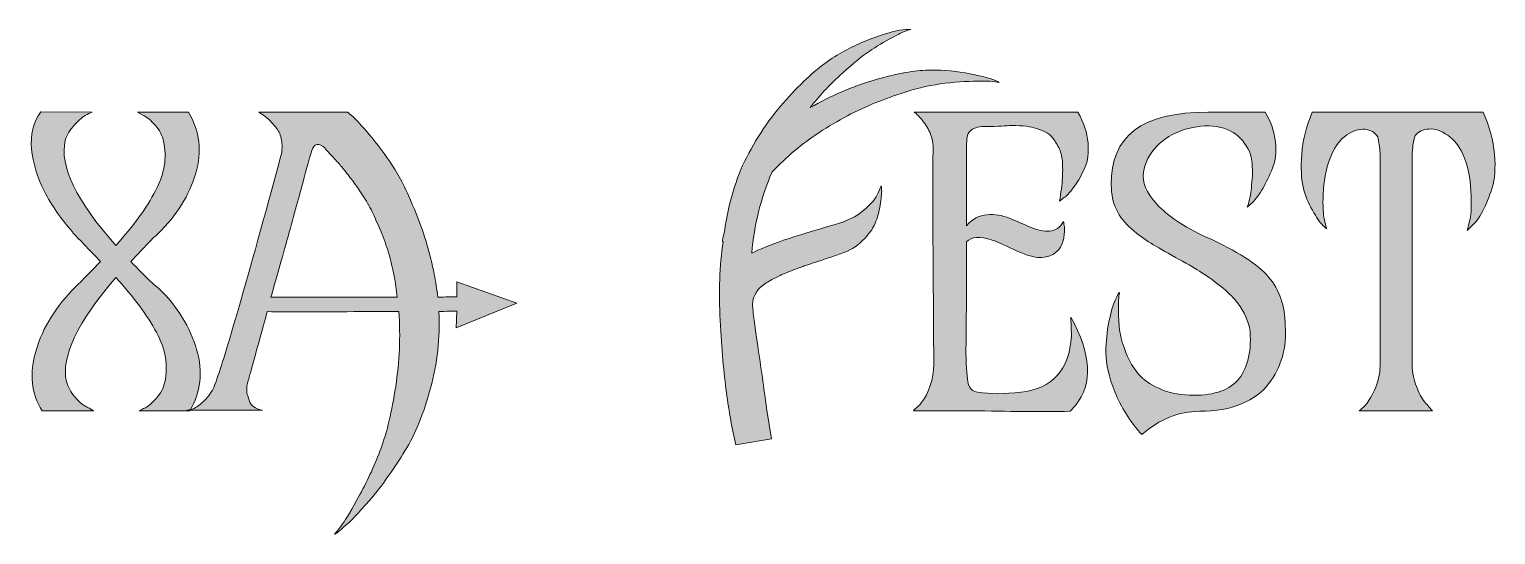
# Model space of a CAD drawing. Extents: x 130 to 375, y -436 to -385.
# Drawn here: x 227.2 to 374.8, y -435.9 to -385.1 of the extents above; entities that cross this region are included whole.
import ezdxf

# ---------------------------------------------------------------- set-up
doc = ezdxf.new("R2010")
doc.units = 0
doc.header["$MEASUREMENT"] = 0
doc.layers.add('Capa 1', color=7, linetype='Continuous', lineweight=0)

# ---------------------------------------------------------------- blocks, each defined once
blk = doc.blocks.new('Block_0')
at = {"layer": 'Capa 1', "true_color": 0x1d1d1b, "transparency": 33554687}
h = blk.add_hatch(color=250, dxfattribs=at)
h.dxf.hatch_style = 2
edge = h.paths.add_edge_path()
edge.add_spline(control_points=[(324.79, -390.42), (324.59, -390.38), (324.28, -390.34), (323.86, -390.3), (323.44, -390.26), (322.59, -390.27), (321.31, -390.33), (320.03, -390.39), (318.72, -390.56), (317.38, -390.84), (316.04, -391.12), (314.39, -391.65), (312.43, -392.43), (310.47, -393.21), (308.55, -394.22), (306.67, -395.46), (304.95, -396.58), (303.37, -397.9), (301.93, -399.42), (300.81, -402.02), (300.13, -404.74), (299.89, -407.58), (301.37, -406.82), (304.17, -405.86), (308.29, -404.7), (309.45, -404.38), (310.41, -403.9), (311.17, -403.26), (311.93, -402.62), (312.41, -402.04), (312.61, -401.52), (312.61, -401.52), (312.91, -400.8), (312.91, -400.8), (312.95, -400.96), (312.97, -401.16), (312.97, -401.4), (312.97, -401.64), (312.92, -402.09), (312.82, -402.75), (312.72, -403.41), (312.55, -404.02), (312.31, -404.58), (312.07, -405.14), (311.65, -405.72), (311.05, -406.32), (310.45, -406.92), (309.71, -407.36), (308.83, -407.64), (308.51, -407.76), (307.89, -407.97), (306.97, -408.27), (306.05, -408.57), (305.45, -408.77), (305.17, -408.87), (304.89, -408.97), (304.46, -409.13), (303.88, -409.35), (303.3, -409.57), (302.83, -409.77), (302.47, -409.95), (302.11, -410.13), (301.73, -410.34), (301.33, -410.58), (300.49, -411.1), (300.03, -411.82), (299.95, -412.74), (299.95, -412.74), (300.01, -413.22), (300.01, -413.22), (300.01, -413.46), (300.17, -414.67), (300.49, -416.85), (300.81, -419.03), (301.11, -421.14), (301.39, -423.18), (301.39, -423.18), (301.87, -426.24), (301.87, -426.24), (301.87, -426.24), (298.27, -426.84), (298.27, -426.84), (297.91, -425.28), (297.6, -423.53), (297.34, -421.59), (297.08, -419.65), (296.87, -417.24), (296.71, -414.36), (296.55, -411.48), (296.65, -408.84), (297.01, -406.44), (296.89, -406.52), (296.93, -406.18), (297.13, -405.42), (297.57, -402.5), (298.31, -400.02), (299.35, -397.98), (300.59, -395.62), (302.02, -393.57), (303.64, -391.83), (305.26, -390.09), (306.71, -388.81), (307.99, -387.99), (309.27, -387.17), (310.6, -386.51), (311.98, -386.01), (313.36, -385.51), (314.29, -385.23), (314.77, -385.17), (315.25, -385.11), (315.63, -385.08), (315.91, -385.08), (315.75, -385.12), (315.54, -385.19), (315.28, -385.29), (315.02, -385.39), (314.5, -385.65), (313.72, -386.07), (312.94, -386.49), (312.17, -386.97), (311.41, -387.51), (310.65, -388.05), (309.75, -388.8), (308.71, -389.76), (307.67, -390.72), (306.69, -391.78), (305.77, -392.94), (307.89, -391.74), (310.01, -390.83), (312.13, -390.21), (314.25, -389.59), (316, -389.25), (317.38, -389.19), (318.76, -389.13), (320.09, -389.22), (321.37, -389.46), (322.65, -389.7), (323.49, -389.89), (323.89, -390.03), (324.29, -390.17), (324.59, -390.3), (324.79, -390.42)], knot_values=[0, 0, 0, 0, 1, 1, 1, 2, 2, 2, 3, 3, 3, 4, 4, 4, 5, 5, 5, 6, 6, 6, 7, 7, 7, 8, 8, 8, 9, 9, 9, 10, 10, 10, 11, 11, 11, 12, 12, 12, 13, 13, 13, 14, 14, 14, 15, 15, 15, 16, 16, 16, 17, 17, 17, 18, 18, 18, 19, 19, 19, 20, 20, 20, 21, 21, 21, 22, 22, 22, 23, 23, 23, 24, 24, 24, 25, 25, 25, 26, 26, 26, 27, 27, 27, 28, 28, 28, 29, 29, 29, 30, 30, 30, 31, 31, 31, 32, 32, 32, 33, 33, 33, 34, 34, 34, 35, 35, 35, 36, 36, 36, 37, 37, 37, 38, 38, 38, 39, 39, 39, 40, 40, 40, 41, 41, 41, 42, 42, 42, 43, 43, 43, 44, 44, 44, 45, 45, 45, 46, 46, 46, 47, 47, 47, 47], degree=3, periodic=0)
h = blk.add_hatch(color=250, dxfattribs=at)
h.dxf.hatch_style = 2
edge = h.paths.add_edge_path()
edge.add_spline(control_points=[(238.21, -423.42), (238.37, -423.34), (238.58, -423.24), (238.84, -423.12), (239.1, -423), (239.46, -422.69), (239.92, -422.19), (240.38, -421.69), (240.67, -421.14), (240.79, -420.54), (241.15, -418.9), (240.87, -417.23), (239.95, -415.53), (239.03, -413.83), (237.67, -412), (235.87, -410.04), (231.99, -414.52), (230.33, -418), (230.89, -420.48), (230.97, -420.76), (231.08, -421.03), (231.22, -421.29), (231.36, -421.55), (231.51, -421.77), (231.67, -421.95), (231.83, -422.13), (232, -422.31), (232.18, -422.49), (232.36, -422.67), (232.54, -422.81), (232.72, -422.91), (232.9, -423.01), (233.06, -423.1), (233.2, -423.18), (233.34, -423.26), (233.45, -423.32), (233.53, -423.36), (233.53, -423.36), (233.65, -423.42), (233.65, -423.42), (233.65, -423.42), (228.43, -423.42), (228.43, -423.42), (227.35, -421.7), (227.15, -419.68), (227.83, -417.36), (228.51, -415.04), (229.85, -412.9), (231.85, -410.94), (232.17, -410.62), (232.63, -410.15), (233.23, -409.53), (233.83, -408.91), (234.19, -408.54), (234.31, -408.42), (232.63, -406.66), (231.71, -405.7), (231.55, -405.54), (231.51, -405.5), (231.49, -405.46), (231.49, -405.42), (230.33, -404.14), (229.39, -402.79), (228.67, -401.37), (227.95, -399.95), (227.52, -398.53), (227.38, -397.11), (227.24, -395.69), (227.55, -394.44), (228.31, -393.36), (228.31, -393.36), (233.47, -393.42), (233.47, -393.42), (233.27, -393.5), (233.05, -393.6), (232.81, -393.72), (232.57, -393.84), (232.21, -394.15), (231.73, -394.65), (231.25, -395.15), (230.93, -395.68), (230.77, -396.24), (230.17, -398.8), (231.87, -402.32), (235.87, -406.8), (237.63, -404.84), (238.96, -403.01), (239.86, -401.31), (240.76, -399.61), (241.03, -397.96), (240.67, -396.36), (240.55, -395.76), (240.27, -395.21), (239.83, -394.71), (239.39, -394.21), (238.97, -393.88), (238.57, -393.72), (238.57, -393.72), (238.03, -393.42), (238.03, -393.42), (238.03, -393.42), (243.19, -393.42), (243.19, -393.42), (244.31, -395.3), (244.55, -397.34), (243.91, -399.54), (243.27, -401.74), (242.01, -403.76), (240.13, -405.6), (239.97, -405.76), (239.81, -405.9), (239.65, -406.02), (238.73, -406.98), (237.97, -407.78), (237.37, -408.42), (238.01, -409.1), (238.73, -409.82), (239.53, -410.58), (239.73, -410.78), (239.95, -410.96), (240.19, -411.12), (242.07, -412.96), (243.34, -415.01), (244, -417.27), (244.66, -419.53), (244.43, -421.58), (243.31, -423.42), (243.31, -423.42), (238.21, -423.42), (238.21, -423.42)], knot_values=[0, 0, 0, 0, 1, 1, 1, 2, 2, 2, 3, 3, 3, 4, 4, 4, 5, 5, 5, 6, 6, 6, 7, 7, 7, 8, 8, 8, 9, 9, 9, 10, 10, 10, 11, 11, 11, 12, 12, 12, 13, 13, 13, 14, 14, 14, 15, 15, 15, 16, 16, 16, 17, 17, 17, 18, 18, 18, 19, 19, 19, 20, 20, 20, 21, 21, 21, 22, 22, 22, 23, 23, 23, 24, 24, 24, 25, 25, 25, 26, 26, 26, 27, 27, 27, 28, 28, 28, 29, 29, 29, 30, 30, 30, 31, 31, 31, 32, 32, 32, 33, 33, 33, 34, 34, 34, 35, 35, 35, 36, 36, 36, 37, 37, 37, 38, 38, 38, 39, 39, 39, 40, 40, 40, 41, 41, 41, 42, 42, 42, 43, 43, 43, 43], degree=3, periodic=0)
h = blk.add_hatch(color=250, dxfattribs=at)
h.dxf.hatch_style = 2
edge = h.paths.add_edge_path()
edge.add_spline(control_points=[(251.47, -412.02), (253.71, -412.02), (256.47, -412.02), (259.75, -412.02), (261.11, -412.02), (262.59, -412.02), (264.19, -412.02), (264.11, -411.3), (264.01, -410.58), (263.89, -409.86), (263.73, -409.06), (263.54, -408.29), (263.32, -407.55), (263.1, -406.81), (262.85, -406.11), (262.57, -405.45), (262.29, -404.79), (262.02, -404.18), (261.76, -403.62), (261.5, -403.06), (261.19, -402.5), (260.83, -401.94), (260.47, -401.38), (260.16, -400.92), (259.9, -400.56), (259.64, -400.2), (259.33, -399.8), (258.97, -399.36), (258.61, -398.92), (258.34, -398.6), (258.16, -398.4), (257.98, -398.2), (257.73, -397.93), (257.41, -397.59), (257.09, -397.25), (256.93, -397.06), (256.93, -397.02), (256.65, -396.74), (256.38, -396.62), (256.12, -396.66), (255.86, -396.7), (255.69, -396.9), (255.61, -397.26), (255.41, -397.86), (255.1, -398.95), (254.68, -400.53), (254.26, -402.11), (253.73, -404.04), (253.09, -406.32), (252.45, -408.6), (251.91, -410.5), (251.47, -412.02)], knot_values=[0, 0, 0, 0, 1, 1, 1, 2, 2, 2, 3, 3, 3, 4, 4, 4, 5, 5, 5, 6, 6, 6, 7, 7, 7, 8, 8, 8, 9, 9, 9, 10, 10, 10, 11, 11, 11, 12, 12, 12, 13, 13, 13, 14, 14, 14, 15, 15, 15, 16, 16, 16, 17, 17, 17, 17], degree=3, periodic=0)
edge = h.paths.add_edge_path()
edge.add_spline(control_points=[(257.89, -435.84), (258.09, -435.6), (258.36, -435.25), (258.7, -434.79), (259.04, -434.33), (259.62, -433.35), (260.44, -431.85), (261.26, -430.35), (261.97, -428.79), (262.57, -427.17), (263.17, -425.55), (263.66, -423.49), (264.04, -420.99), (264.42, -418.49), (264.53, -415.98), (264.37, -413.46), (262.69, -413.46), (261.17, -413.46), (259.81, -413.46), (256.33, -413.5), (253.43, -413.5), (251.11, -413.46), (250.07, -417.26), (249.43, -419.58), (249.19, -420.42), (249.03, -420.94), (249, -421.39), (249.1, -421.77), (249.2, -422.15), (249.3, -422.44), (249.4, -422.64), (249.5, -422.84), (249.67, -423), (249.91, -423.12), (250.15, -423.24), (250.31, -423.31), (250.39, -423.33), (250.47, -423.35), (250.55, -423.36), (250.63, -423.36), (250.63, -423.36), (243.01, -423.36), (243.01, -423.36), (243.13, -423.36), (243.31, -423.33), (243.55, -423.27), (243.79, -423.21), (244.18, -422.94), (244.72, -422.46), (245.26, -421.98), (245.67, -421.32), (245.95, -420.48), (246.91, -417.84), (249.09, -410.28), (252.49, -397.8), (252.61, -397.2), (252.63, -396.67), (252.55, -396.21), (252.47, -395.75), (252.3, -395.35), (252.04, -395.01), (251.78, -394.67), (251.52, -394.38), (251.26, -394.14), (251, -393.9), (250.77, -393.72), (250.57, -393.6), (250.57, -393.6), (250.27, -393.42), (250.27, -393.42), (250.27, -393.42), (259.21, -393.42), (259.21, -393.42), (259.41, -393.58), (259.66, -393.8), (259.96, -394.08), (260.26, -394.36), (260.83, -395), (261.67, -396), (262.51, -397), (263.28, -398.07), (263.98, -399.21), (264.68, -400.35), (265.41, -401.87), (266.17, -403.77), (266.93, -405.67), (267.51, -407.64), (267.91, -409.68), (268.07, -410.44), (268.19, -411.22), (268.27, -412.02), (269.07, -411.98), (269.71, -411.96), (270.19, -411.96), (270.19, -411.96), (270.19, -410.46), (270.19, -410.46), (270.19, -410.46), (276.25, -412.62), (276.25, -412.62), (276.25, -412.62), (270.13, -415.08), (270.13, -415.08), (270.13, -415.08), (270.19, -413.4), (270.19, -413.4), (269.75, -413.4), (269.15, -413.42), (268.39, -413.46), (268.51, -416.1), (268.23, -418.67), (267.55, -421.17), (266.87, -423.67), (266.01, -425.77), (264.97, -427.47), (263.93, -429.17), (262.87, -430.67), (261.79, -431.97), (260.71, -433.27), (259.8, -434.25), (259.06, -434.91), (258.32, -435.57), (257.93, -435.88), (257.89, -435.84)], knot_values=[0, 0, 0, 0, 1, 1, 1, 2, 2, 2, 3, 3, 3, 4, 4, 4, 5, 5, 5, 6, 6, 6, 7, 7, 7, 8, 8, 8, 9, 9, 9, 10, 10, 10, 11, 11, 11, 12, 12, 12, 13, 13, 13, 14, 14, 14, 15, 15, 15, 16, 16, 16, 17, 17, 17, 18, 18, 18, 19, 19, 19, 20, 20, 20, 21, 21, 21, 22, 22, 22, 23, 23, 23, 24, 24, 24, 25, 25, 25, 26, 26, 26, 27, 27, 27, 28, 28, 28, 29, 29, 29, 30, 30, 30, 31, 31, 31, 32, 32, 32, 33, 33, 33, 34, 34, 34, 35, 35, 35, 36, 36, 36, 37, 37, 37, 38, 38, 38, 39, 39, 39, 40, 40, 40, 41, 41, 41, 41], degree=3, periodic=0)
h = blk.add_hatch(color=250, dxfattribs=at)
h.dxf.hatch_style = 2
edge = h.paths.add_edge_path()
edge.add_spline(control_points=[(331.29, -404.4), (331.29, -404.48), (331.31, -404.61), (331.35, -404.79), (331.39, -404.97), (331.39, -405.28), (331.35, -405.72), (331.31, -406.16), (331.21, -406.54), (331.05, -406.86), (330.89, -407.18), (330.61, -407.46), (330.21, -407.7), (329.81, -407.94), (329.29, -408.04), (328.65, -408), (328.09, -407.96), (327.28, -407.69), (326.22, -407.19), (325.16, -406.69), (324.45, -406.38), (324.09, -406.26), (322.85, -405.86), (321.99, -405.92), (321.51, -406.44), (321.51, -411.76), (321.49, -415.48), (321.45, -417.6), (321.49, -419.16), (321.57, -420.19), (321.69, -420.69), (321.81, -421.19), (322.13, -421.48), (322.65, -421.56), (323.89, -421.76), (325.33, -421.76), (326.97, -421.56), (330.17, -421.2), (331.87, -419.32), (332.07, -415.92), (332.07, -415.92), (332.01, -414), (332.01, -414), (334.09, -417.72), (334.25, -420.68), (332.49, -422.88), (332.49, -422.88), (331.95, -423.48), (331.95, -423.48), (328.99, -423.52), (325.67, -423.5), (321.99, -423.42), (321.99, -423.42), (316.17, -423.42), (316.17, -423.42), (316.21, -423.38), (316.27, -423.32), (316.35, -423.24), (316.55, -423.08), (316.75, -422.88), (316.95, -422.64), (317.75, -421.6), (318.17, -420.3), (318.21, -418.74), (318.21, -417.26), (318.19, -413.79), (318.15, -408.33), (318.11, -402.87), (318.11, -399.12), (318.15, -397.08), (318.15, -396.72), (318.11, -396.36), (318.03, -396), (317.87, -395.48), (317.63, -395), (317.31, -394.56), (316.99, -394.12), (316.74, -393.82), (316.56, -393.66), (316.38, -393.5), (316.27, -393.42), (316.23, -393.42), (316.23, -393.42), (323.73, -393.42), (323.73, -393.42), (323.73, -393.42), (332.73, -393.42), (332.73, -393.42), (333.33, -394.46), (333.67, -395.48), (333.75, -396.48), (333.83, -397.48), (333.72, -398.32), (333.42, -399), (333.12, -399.68), (332.78, -400.29), (332.4, -400.83), (332.02, -401.37), (331.67, -401.76), (331.35, -402), (331.35, -402), (330.87, -402.36), (330.87, -402.36), (331.03, -401.48), (331.13, -400.69), (331.17, -399.99), (331.21, -399.29), (331.2, -398.68), (331.14, -398.16), (331.08, -397.64), (330.94, -397.19), (330.72, -396.81), (330.5, -396.43), (330.28, -396.11), (330.06, -395.85), (329.84, -395.59), (329.53, -395.39), (329.13, -395.25), (328.73, -395.11), (328.38, -395), (328.08, -394.92), (327.78, -394.84), (327.37, -394.79), (326.85, -394.77), (326.33, -394.75), (325.91, -394.75), (325.59, -394.77), (325.27, -394.79), (324.84, -394.81), (324.3, -394.83), (323.76, -394.85), (323.35, -394.86), (323.07, -394.86), (322.43, -394.9), (321.99, -395.1), (321.75, -395.46), (321.71, -395.54), (321.67, -395.6), (321.63, -395.64), (321.55, -395.88), (321.51, -396.56), (321.51, -397.68), (321.51, -398.08), (321.51, -399.11), (321.51, -400.77), (321.51, -402.43), (321.51, -403.78), (321.51, -404.82), (322.11, -404.14), (322.8, -403.77), (323.58, -403.71), (324.36, -403.65), (325.11, -403.77), (325.83, -404.07), (326.55, -404.37), (327.26, -404.67), (327.96, -404.97), (328.66, -405.27), (329.3, -405.4), (329.88, -405.36), (330.46, -405.32), (330.93, -405), (331.29, -404.4)], knot_values=[0, 0, 0, 0, 1, 1, 1, 2, 2, 2, 3, 3, 3, 4, 4, 4, 5, 5, 5, 6, 6, 6, 7, 7, 7, 8, 8, 8, 9, 9, 9, 10, 10, 10, 11, 11, 11, 12, 12, 12, 13, 13, 13, 14, 14, 14, 15, 15, 15, 16, 16, 16, 17, 17, 17, 18, 18, 18, 19, 19, 19, 20, 20, 20, 21, 21, 21, 22, 22, 22, 23, 23, 23, 24, 24, 24, 25, 25, 25, 26, 26, 26, 27, 27, 27, 28, 28, 28, 29, 29, 29, 30, 30, 30, 31, 31, 31, 32, 32, 32, 33, 33, 33, 34, 34, 34, 35, 35, 35, 36, 36, 36, 37, 37, 37, 38, 38, 38, 39, 39, 39, 40, 40, 40, 41, 41, 41, 42, 42, 42, 43, 43, 43, 44, 44, 44, 45, 45, 45, 46, 46, 46, 47, 47, 47, 48, 48, 48, 49, 49, 49, 50, 50, 50, 51, 51, 51, 52, 52, 52, 53, 53, 53, 54, 54, 54, 54], degree=3, periodic=0)
h = blk.add_hatch(color=250, dxfattribs=at)
h.dxf.hatch_style = 2
edge = h.paths.add_edge_path()
edge.add_spline(control_points=[(349.77, -402.96), (349.85, -402.76), (349.93, -402.5), (350.01, -402.18), (350.09, -401.86), (350.17, -401.27), (350.25, -400.41), (350.33, -399.55), (350.31, -398.77), (350.19, -398.07), (350.07, -397.37), (349.71, -396.7), (349.11, -396.06), (348.51, -395.42), (347.71, -395.02), (346.71, -394.86), (345.67, -394.7), (344.58, -394.8), (343.44, -395.16), (342.3, -395.52), (341.37, -396.08), (340.65, -396.84), (339.93, -397.6), (339.49, -398.47), (339.33, -399.45), (339.17, -400.43), (339.62, -401.5), (340.68, -402.66), (341.74, -403.82), (343.39, -404.92), (345.63, -405.96), (348.75, -407.36), (350.85, -408.7), (351.93, -409.98), (353.01, -411.26), (353.57, -412.88), (353.61, -414.84), (353.69, -415.96), (353.59, -417.01), (353.31, -417.99), (353.03, -418.97), (352.57, -419.88), (351.93, -420.72), (351.29, -421.56), (350.38, -422.23), (349.2, -422.73), (348.02, -423.23), (346.61, -423.48), (344.97, -423.48), (342.89, -423.48), (340.95, -424.26), (339.15, -425.82), (337.95, -424.46), (337.05, -423.03), (336.45, -421.53), (335.85, -420.03), (335.55, -418.72), (335.55, -417.6), (335.55, -416.48), (335.65, -415.44), (335.85, -414.48), (336.05, -413.52), (336.26, -412.79), (336.48, -412.29), (336.7, -411.79), (336.85, -411.54), (336.93, -411.54), (336.89, -411.66), (336.86, -411.84), (336.84, -412.08), (336.82, -412.32), (336.81, -412.79), (336.81, -413.49), (336.81, -414.19), (336.86, -414.86), (336.96, -415.5), (337.06, -416.14), (337.27, -416.86), (337.59, -417.66), (337.91, -418.46), (338.31, -419.14), (338.79, -419.7), (339.27, -420.26), (339.96, -420.75), (340.86, -421.17), (341.76, -421.59), (342.79, -421.82), (343.95, -421.86), (346.19, -421.94), (347.8, -421.45), (348.78, -420.39), (349.76, -419.33), (350.19, -417.68), (350.07, -415.44), (349.91, -414.44), (349.49, -413.49), (348.81, -412.59), (348.13, -411.69), (346.85, -410.62), (344.97, -409.38), (344.37, -409.02), (343.56, -408.56), (342.54, -408), (341.52, -407.44), (340.7, -406.97), (340.08, -406.59), (339.46, -406.21), (338.81, -405.73), (338.13, -405.15), (337.45, -404.57), (336.94, -403.92), (336.6, -403.2), (336.26, -402.48), (336.09, -401.66), (336.09, -400.74), (335.97, -395.82), (339.21, -393.38), (345.81, -393.42), (345.81, -393.42), (351.57, -393.42), (351.57, -393.42), (352.17, -394.38), (352.52, -395.37), (352.62, -396.39), (352.72, -397.41), (352.62, -398.29), (352.32, -399.03), (352.02, -399.77), (351.69, -400.45), (351.33, -401.07), (350.97, -401.69), (350.63, -402.16), (350.31, -402.48), (350.31, -402.48), (349.77, -402.96), (349.77, -402.96)], knot_values=[0, 0, 0, 0, 1, 1, 1, 2, 2, 2, 3, 3, 3, 4, 4, 4, 5, 5, 5, 6, 6, 6, 7, 7, 7, 8, 8, 8, 9, 9, 9, 10, 10, 10, 11, 11, 11, 12, 12, 12, 13, 13, 13, 14, 14, 14, 15, 15, 15, 16, 16, 16, 17, 17, 17, 18, 18, 18, 19, 19, 19, 20, 20, 20, 21, 21, 21, 22, 22, 22, 23, 23, 23, 24, 24, 24, 25, 25, 25, 26, 26, 26, 27, 27, 27, 28, 28, 28, 29, 29, 29, 30, 30, 30, 31, 31, 31, 32, 32, 32, 33, 33, 33, 34, 34, 34, 35, 35, 35, 36, 36, 36, 37, 37, 37, 38, 38, 38, 39, 39, 39, 40, 40, 40, 41, 41, 41, 42, 42, 42, 43, 43, 43, 44, 44, 44, 45, 45, 45, 45], degree=3, periodic=0)
h = blk.add_hatch(color=250, dxfattribs=at)
h.dxf.hatch_style = 2
edge = h.paths.add_edge_path()
edge.add_spline(control_points=[(357.75, -405.12), (357.63, -405.04), (357.47, -404.89), (357.27, -404.67), (357.07, -404.45), (356.76, -403.98), (356.34, -403.26), (355.92, -402.54), (355.61, -401.76), (355.41, -400.92), (355.21, -400.08), (355.16, -398.98), (355.26, -397.62), (355.36, -396.26), (355.71, -394.86), (356.31, -393.42), (357.99, -393.42), (359.65, -393.42), (361.29, -393.42), (363.29, -393.42), (365.29, -393.42), (367.29, -393.42), (367.29, -393.42), (373.53, -393.42), (373.53, -393.42), (374.17, -394.86), (374.55, -396.26), (374.67, -397.62), (374.79, -398.98), (374.71, -400.11), (374.43, -401.01), (374.15, -401.91), (373.83, -402.7), (373.47, -403.38), (373.11, -404.06), (372.75, -404.54), (372.39, -404.82), (372.39, -404.82), (371.91, -405.3), (371.91, -405.3), (371.99, -405.02), (372.09, -404.63), (372.21, -404.13), (372.33, -403.63), (372.36, -402.7), (372.3, -401.34), (372.24, -399.98), (371.97, -398.74), (371.49, -397.62), (371.13, -396.82), (370.62, -396.19), (369.96, -395.73), (369.3, -395.27), (368.67, -395.06), (368.07, -395.1), (367.47, -395.14), (367.01, -395.36), (366.69, -395.76), (366.49, -396.36), (366.39, -397.02), (366.39, -397.74), (366.39, -398.7), (366.39, -402.11), (366.39, -407.97), (366.39, -413.83), (366.39, -417.44), (366.39, -418.8), (366.39, -419.2), (366.43, -419.59), (366.51, -419.97), (366.59, -420.35), (366.69, -420.69), (366.81, -420.99), (366.93, -421.29), (367.06, -421.58), (367.2, -421.86), (367.34, -422.14), (367.49, -422.37), (367.65, -422.55), (367.81, -422.73), (367.95, -422.89), (368.07, -423.03), (368.19, -423.17), (368.27, -423.26), (368.31, -423.3), (368.31, -423.3), (368.43, -423.42), (368.43, -423.42), (368.43, -423.42), (361.05, -423.42), (361.05, -423.42), (361.21, -423.3), (361.41, -423.12), (361.65, -422.88), (361.89, -422.64), (362.2, -422.13), (362.58, -421.35), (362.96, -420.57), (363.15, -419.76), (363.15, -418.92), (363.15, -405.6), (363.15, -398.48), (363.15, -397.56), (363.11, -396.96), (363.03, -396.4), (362.91, -395.88), (362.63, -395.44), (362.2, -395.19), (361.62, -395.13), (361.04, -395.07), (360.43, -395.26), (359.79, -395.7), (359.15, -396.14), (358.65, -396.78), (358.29, -397.62), (357.81, -398.74), (357.53, -399.93), (357.45, -401.19), (357.37, -402.45), (357.39, -403.42), (357.51, -404.1), (357.51, -404.1), (357.75, -405.12), (357.75, -405.12)], knot_values=[0, 0, 0, 0, 1, 1, 1, 2, 2, 2, 3, 3, 3, 4, 4, 4, 5, 5, 5, 6, 6, 6, 7, 7, 7, 8, 8, 8, 9, 9, 9, 10, 10, 10, 11, 11, 11, 12, 12, 12, 13, 13, 13, 14, 14, 14, 15, 15, 15, 16, 16, 16, 17, 17, 17, 18, 18, 18, 19, 19, 19, 20, 20, 20, 21, 21, 21, 22, 22, 22, 23, 23, 23, 24, 24, 24, 25, 25, 25, 26, 26, 26, 27, 27, 27, 28, 28, 28, 29, 29, 29, 30, 30, 30, 31, 31, 31, 32, 32, 32, 33, 33, 33, 34, 34, 34, 35, 35, 35, 36, 36, 36, 37, 37, 37, 38, 38, 38, 39, 39, 39, 40, 40, 40, 41, 41, 41, 41], degree=3, periodic=0)
at = {"layer": 'Capa 1'}
for points, knots in [([(324.79, -390.42), (324.59, -390.38), (324.28, -390.34), (323.86, -390.3), (323.44, -390.26), (322.59, -390.27), (321.31, -390.33), (320.03, -390.39), (318.72, -390.56), (317.38, -390.84), (316.04, -391.12), (314.39, -391.65), (312.43, -392.43), (310.47, -393.21), (308.55, -394.22), (306.67, -395.46), (304.95, -396.58), (303.37, -397.9), (301.93, -399.42), (300.81, -402.02), (300.13, -404.74), (299.89, -407.58), (301.37, -406.82), (304.17, -405.86), (308.29, -404.7), (309.45, -404.38), (310.41, -403.9), (311.17, -403.26), (311.93, -402.62), (312.41, -402.04), (312.61, -401.52), (312.61, -401.52), (312.91, -400.8), (312.91, -400.8), (312.95, -400.96), (312.97, -401.16), (312.97, -401.4), (312.97, -401.64), (312.92, -402.09), (312.82, -402.75), (312.72, -403.41), (312.55, -404.02), (312.31, -404.58), (312.07, -405.14), (311.65, -405.72), (311.05, -406.32), (310.45, -406.92), (309.71, -407.36), (308.83, -407.64), (308.51, -407.76), (307.89, -407.97), (306.97, -408.27), (306.05, -408.57), (305.45, -408.77), (305.17, -408.87), (304.89, -408.97), (304.46, -409.13), (303.88, -409.35), (303.3, -409.57), (302.83, -409.77), (302.47, -409.95), (302.11, -410.13), (301.73, -410.34), (301.33, -410.58), (300.49, -411.1), (300.03, -411.82), (299.95, -412.74), (299.95, -412.74), (300.01, -413.22), (300.01, -413.22), (300.01, -413.46), (300.17, -414.67), (300.49, -416.85), (300.81, -419.03), (301.11, -421.14), (301.39, -423.18), (301.39, -423.18), (301.87, -426.24), (301.87, -426.24), (301.87, -426.24), (298.27, -426.84), (298.27, -426.84), (297.91, -425.28), (297.6, -423.53), (297.34, -421.59), (297.08, -419.65), (296.87, -417.24), (296.71, -414.36), (296.55, -411.48), (296.65, -408.84), (297.01, -406.44), (296.89, -406.52), (296.93, -406.18), (297.13, -405.42), (297.57, -402.5), (298.31, -400.02), (299.35, -397.98), (300.59, -395.62), (302.02, -393.57), (303.64, -391.83), (305.26, -390.09), (306.71, -388.81), (307.99, -387.99), (309.27, -387.17), (310.6, -386.51), (311.98, -386.01), (313.36, -385.51), (314.29, -385.23), (314.77, -385.17), (315.25, -385.11), (315.63, -385.08), (315.91, -385.08), (315.75, -385.12), (315.54, -385.19), (315.28, -385.29), (315.02, -385.39), (314.5, -385.65), (313.72, -386.07), (312.94, -386.49), (312.17, -386.97), (311.41, -387.51), (310.65, -388.05), (309.75, -388.8), (308.71, -389.76), (307.67, -390.72), (306.69, -391.78), (305.77, -392.94), (307.89, -391.74), (310.01, -390.83), (312.13, -390.21), (314.25, -389.59), (316, -389.25), (317.38, -389.19), (318.76, -389.13), (320.09, -389.22), (321.37, -389.46), (322.65, -389.7), (323.49, -389.89), (323.89, -390.03), (324.29, -390.17), (324.59, -390.3), (324.79, -390.42)], [0, 0, 0, 0, 1, 1, 1, 2, 2, 2, 3, 3, 3, 4, 4, 4, 5, 5, 5, 6, 6, 6, 7, 7, 7, 8, 8, 8, 9, 9, 9, 10, 10, 10, 11, 11, 11, 12, 12, 12, 13, 13, 13, 14, 14, 14, 15, 15, 15, 16, 16, 16, 17, 17, 17, 18, 18, 18, 19, 19, 19, 20, 20, 20, 21, 21, 21, 22, 22, 22, 23, 23, 23, 24, 24, 24, 25, 25, 25, 26, 26, 26, 27, 27, 27, 28, 28, 28, 29, 29, 29, 30, 30, 30, 31, 31, 31, 32, 32, 32, 33, 33, 33, 34, 34, 34, 35, 35, 35, 36, 36, 36, 37, 37, 37, 38, 38, 38, 39, 39, 39, 40, 40, 40, 41, 41, 41, 42, 42, 42, 43, 43, 43, 44, 44, 44, 45, 45, 45, 46, 46, 46, 47, 47, 47, 47]), ([(238.21, -423.42), (238.37, -423.34), (238.58, -423.24), (238.84, -423.12), (239.1, -423), (239.46, -422.69), (239.92, -422.19), (240.38, -421.69), (240.67, -421.14), (240.79, -420.54), (241.15, -418.9), (240.87, -417.23), (239.95, -415.53), (239.03, -413.83), (237.67, -412), (235.87, -410.04), (231.99, -414.52), (230.33, -418), (230.89, -420.48), (230.97, -420.76), (231.08, -421.03), (231.22, -421.29), (231.36, -421.55), (231.51, -421.77), (231.67, -421.95), (231.83, -422.13), (232, -422.31), (232.18, -422.49), (232.36, -422.67), (232.54, -422.81), (232.72, -422.91), (232.9, -423.01), (233.06, -423.1), (233.2, -423.18), (233.34, -423.26), (233.45, -423.32), (233.53, -423.36), (233.53, -423.36), (233.65, -423.42), (233.65, -423.42), (233.65, -423.42), (228.43, -423.42), (228.43, -423.42), (227.35, -421.7), (227.15, -419.68), (227.83, -417.36), (228.51, -415.04), (229.85, -412.9), (231.85, -410.94), (232.17, -410.62), (232.63, -410.15), (233.23, -409.53), (233.83, -408.91), (234.19, -408.54), (234.31, -408.42), (232.63, -406.66), (231.71, -405.7), (231.55, -405.54), (231.51, -405.5), (231.49, -405.46), (231.49, -405.42), (230.33, -404.14), (229.39, -402.79), (228.67, -401.37), (227.95, -399.95), (227.52, -398.53), (227.38, -397.11), (227.24, -395.69), (227.55, -394.44), (228.31, -393.36), (228.31, -393.36), (233.47, -393.42), (233.47, -393.42), (233.27, -393.5), (233.05, -393.6), (232.81, -393.72), (232.57, -393.84), (232.21, -394.15), (231.73, -394.65), (231.25, -395.15), (230.93, -395.68), (230.77, -396.24), (230.17, -398.8), (231.87, -402.32), (235.87, -406.8), (237.63, -404.84), (238.96, -403.01), (239.86, -401.31), (240.76, -399.61), (241.03, -397.96), (240.67, -396.36), (240.55, -395.76), (240.27, -395.21), (239.83, -394.71), (239.39, -394.21), (238.97, -393.88), (238.57, -393.72), (238.57, -393.72), (238.03, -393.42), (238.03, -393.42), (238.03, -393.42), (243.19, -393.42), (243.19, -393.42), (244.31, -395.3), (244.55, -397.34), (243.91, -399.54), (243.27, -401.74), (242.01, -403.76), (240.13, -405.6), (239.97, -405.76), (239.81, -405.9), (239.65, -406.02), (238.73, -406.98), (237.97, -407.78), (237.37, -408.42), (238.01, -409.1), (238.73, -409.82), (239.53, -410.58), (239.73, -410.78), (239.95, -410.96), (240.19, -411.12), (242.07, -412.96), (243.34, -415.01), (244, -417.27), (244.66, -419.53), (244.43, -421.58), (243.31, -423.42), (243.31, -423.42), (238.21, -423.42), (238.21, -423.42)], [0, 0, 0, 0, 1, 1, 1, 2, 2, 2, 3, 3, 3, 4, 4, 4, 5, 5, 5, 6, 6, 6, 7, 7, 7, 8, 8, 8, 9, 9, 9, 10, 10, 10, 11, 11, 11, 12, 12, 12, 13, 13, 13, 14, 14, 14, 15, 15, 15, 16, 16, 16, 17, 17, 17, 18, 18, 18, 19, 19, 19, 20, 20, 20, 21, 21, 21, 22, 22, 22, 23, 23, 23, 24, 24, 24, 25, 25, 25, 26, 26, 26, 27, 27, 27, 28, 28, 28, 29, 29, 29, 30, 30, 30, 31, 31, 31, 32, 32, 32, 33, 33, 33, 34, 34, 34, 35, 35, 35, 36, 36, 36, 37, 37, 37, 38, 38, 38, 39, 39, 39, 40, 40, 40, 41, 41, 41, 42, 42, 42, 43, 43, 43, 43]), ([(257.89, -435.84), (258.09, -435.6), (258.36, -435.25), (258.7, -434.79), (259.04, -434.33), (259.62, -433.35), (260.44, -431.85), (261.26, -430.35), (261.97, -428.79), (262.57, -427.17), (263.17, -425.55), (263.66, -423.49), (264.04, -420.99), (264.42, -418.49), (264.53, -415.98), (264.37, -413.46), (262.69, -413.46), (261.17, -413.46), (259.81, -413.46), (256.33, -413.5), (253.43, -413.5), (251.11, -413.46), (250.07, -417.26), (249.43, -419.58), (249.19, -420.42), (249.03, -420.94), (249, -421.39), (249.1, -421.77), (249.2, -422.15), (249.3, -422.44), (249.4, -422.64), (249.5, -422.84), (249.67, -423), (249.91, -423.12), (250.15, -423.24), (250.31, -423.31), (250.39, -423.33), (250.47, -423.35), (250.55, -423.36), (250.63, -423.36), (250.63, -423.36), (243.01, -423.36), (243.01, -423.36), (243.13, -423.36), (243.31, -423.33), (243.55, -423.27), (243.79, -423.21), (244.18, -422.94), (244.72, -422.46), (245.26, -421.98), (245.67, -421.32), (245.95, -420.48), (246.91, -417.84), (249.09, -410.28), (252.49, -397.8), (252.61, -397.2), (252.63, -396.67), (252.55, -396.21), (252.47, -395.75), (252.3, -395.35), (252.04, -395.01), (251.78, -394.67), (251.52, -394.38), (251.26, -394.14), (251, -393.9), (250.77, -393.72), (250.57, -393.6), (250.57, -393.6), (250.27, -393.42), (250.27, -393.42), (250.27, -393.42), (259.21, -393.42), (259.21, -393.42), (259.41, -393.58), (259.66, -393.8), (259.96, -394.08), (260.26, -394.36), (260.83, -395), (261.67, -396), (262.51, -397), (263.28, -398.07), (263.98, -399.21), (264.68, -400.35), (265.41, -401.87), (266.17, -403.77), (266.93, -405.67), (267.51, -407.64), (267.91, -409.68), (268.07, -410.44), (268.19, -411.22), (268.27, -412.02), (269.07, -411.98), (269.71, -411.96), (270.19, -411.96), (270.19, -411.96), (270.19, -410.46), (270.19, -410.46), (270.19, -410.46), (276.25, -412.62), (276.25, -412.62), (276.25, -412.62), (270.13, -415.08), (270.13, -415.08), (270.13, -415.08), (270.19, -413.4), (270.19, -413.4), (269.75, -413.4), (269.15, -413.42), (268.39, -413.46), (268.51, -416.1), (268.23, -418.67), (267.55, -421.17), (266.87, -423.67), (266.01, -425.77), (264.97, -427.47), (263.93, -429.17), (262.87, -430.67), (261.79, -431.97), (260.71, -433.27), (259.8, -434.25), (259.06, -434.91), (258.32, -435.57), (257.93, -435.88), (257.89, -435.84)], [0, 0, 0, 0, 1, 1, 1, 2, 2, 2, 3, 3, 3, 4, 4, 4, 5, 5, 5, 6, 6, 6, 7, 7, 7, 8, 8, 8, 9, 9, 9, 10, 10, 10, 11, 11, 11, 12, 12, 12, 13, 13, 13, 14, 14, 14, 15, 15, 15, 16, 16, 16, 17, 17, 17, 18, 18, 18, 19, 19, 19, 20, 20, 20, 21, 21, 21, 22, 22, 22, 23, 23, 23, 24, 24, 24, 25, 25, 25, 26, 26, 26, 27, 27, 27, 28, 28, 28, 29, 29, 29, 30, 30, 30, 31, 31, 31, 32, 32, 32, 33, 33, 33, 34, 34, 34, 35, 35, 35, 36, 36, 36, 37, 37, 37, 38, 38, 38, 39, 39, 39, 40, 40, 40, 41, 41, 41, 41]), ([(331.29, -404.4), (331.29, -404.48), (331.31, -404.61), (331.35, -404.79), (331.39, -404.97), (331.39, -405.28), (331.35, -405.72), (331.31, -406.16), (331.21, -406.54), (331.05, -406.86), (330.89, -407.18), (330.61, -407.46), (330.21, -407.7), (329.81, -407.94), (329.29, -408.04), (328.65, -408), (328.09, -407.96), (327.28, -407.69), (326.22, -407.19), (325.16, -406.69), (324.45, -406.38), (324.09, -406.26), (322.85, -405.86), (321.99, -405.92), (321.51, -406.44), (321.51, -411.76), (321.49, -415.48), (321.45, -417.6), (321.49, -419.16), (321.57, -420.19), (321.69, -420.69), (321.81, -421.19), (322.13, -421.48), (322.65, -421.56), (323.89, -421.76), (325.33, -421.76), (326.97, -421.56), (330.17, -421.2), (331.87, -419.32), (332.07, -415.92), (332.07, -415.92), (332.01, -414), (332.01, -414), (334.09, -417.72), (334.25, -420.68), (332.49, -422.88), (332.49, -422.88), (331.95, -423.48), (331.95, -423.48), (328.99, -423.52), (325.67, -423.5), (321.99, -423.42), (321.99, -423.42), (316.17, -423.42), (316.17, -423.42), (316.21, -423.38), (316.27, -423.32), (316.35, -423.24), (316.55, -423.08), (316.75, -422.88), (316.95, -422.64), (317.75, -421.6), (318.17, -420.3), (318.21, -418.74), (318.21, -417.26), (318.19, -413.79), (318.15, -408.33), (318.11, -402.87), (318.11, -399.12), (318.15, -397.08), (318.15, -396.72), (318.11, -396.36), (318.03, -396), (317.87, -395.48), (317.63, -395), (317.31, -394.56), (316.99, -394.12), (316.74, -393.82), (316.56, -393.66), (316.38, -393.5), (316.27, -393.42), (316.23, -393.42), (316.23, -393.42), (323.73, -393.42), (323.73, -393.42), (323.73, -393.42), (332.73, -393.42), (332.73, -393.42), (333.33, -394.46), (333.67, -395.48), (333.75, -396.48), (333.83, -397.48), (333.72, -398.32), (333.42, -399), (333.12, -399.68), (332.78, -400.29), (332.4, -400.83), (332.02, -401.37), (331.67, -401.76), (331.35, -402), (331.35, -402), (330.87, -402.36), (330.87, -402.36), (331.03, -401.48), (331.13, -400.69), (331.17, -399.99), (331.21, -399.29), (331.2, -398.68), (331.14, -398.16), (331.08, -397.64), (330.94, -397.19), (330.72, -396.81), (330.5, -396.43), (330.28, -396.11), (330.06, -395.85), (329.84, -395.59), (329.53, -395.39), (329.13, -395.25), (328.73, -395.11), (328.38, -395), (328.08, -394.92), (327.78, -394.84), (327.37, -394.79), (326.85, -394.77), (326.33, -394.75), (325.91, -394.75), (325.59, -394.77), (325.27, -394.79), (324.84, -394.81), (324.3, -394.83), (323.76, -394.85), (323.35, -394.86), (323.07, -394.86), (322.43, -394.9), (321.99, -395.1), (321.75, -395.46), (321.71, -395.54), (321.67, -395.6), (321.63, -395.64), (321.55, -395.88), (321.51, -396.56), (321.51, -397.68), (321.51, -398.08), (321.51, -399.11), (321.51, -400.77), (321.51, -402.43), (321.51, -403.78), (321.51, -404.82), (322.11, -404.14), (322.8, -403.77), (323.58, -403.71), (324.36, -403.65), (325.11, -403.77), (325.83, -404.07), (326.55, -404.37), (327.26, -404.67), (327.96, -404.97), (328.66, -405.27), (329.3, -405.4), (329.88, -405.36), (330.46, -405.32), (330.93, -405), (331.29, -404.4)], [0, 0, 0, 0, 1, 1, 1, 2, 2, 2, 3, 3, 3, 4, 4, 4, 5, 5, 5, 6, 6, 6, 7, 7, 7, 8, 8, 8, 9, 9, 9, 10, 10, 10, 11, 11, 11, 12, 12, 12, 13, 13, 13, 14, 14, 14, 15, 15, 15, 16, 16, 16, 17, 17, 17, 18, 18, 18, 19, 19, 19, 20, 20, 20, 21, 21, 21, 22, 22, 22, 23, 23, 23, 24, 24, 24, 25, 25, 25, 26, 26, 26, 27, 27, 27, 28, 28, 28, 29, 29, 29, 30, 30, 30, 31, 31, 31, 32, 32, 32, 33, 33, 33, 34, 34, 34, 35, 35, 35, 36, 36, 36, 37, 37, 37, 38, 38, 38, 39, 39, 39, 40, 40, 40, 41, 41, 41, 42, 42, 42, 43, 43, 43, 44, 44, 44, 45, 45, 45, 46, 46, 46, 47, 47, 47, 48, 48, 48, 49, 49, 49, 50, 50, 50, 51, 51, 51, 52, 52, 52, 53, 53, 53, 54, 54, 54, 54]), ([(349.77, -402.96), (349.85, -402.76), (349.93, -402.5), (350.01, -402.18), (350.09, -401.86), (350.17, -401.27), (350.25, -400.41), (350.33, -399.55), (350.31, -398.77), (350.19, -398.07), (350.07, -397.37), (349.71, -396.7), (349.11, -396.06), (348.51, -395.42), (347.71, -395.02), (346.71, -394.86), (345.67, -394.7), (344.58, -394.8), (343.44, -395.16), (342.3, -395.52), (341.37, -396.08), (340.65, -396.84), (339.93, -397.6), (339.49, -398.47), (339.33, -399.45), (339.17, -400.43), (339.62, -401.5), (340.68, -402.66), (341.74, -403.82), (343.39, -404.92), (345.63, -405.96), (348.75, -407.36), (350.85, -408.7), (351.93, -409.98), (353.01, -411.26), (353.57, -412.88), (353.61, -414.84), (353.69, -415.96), (353.59, -417.01), (353.31, -417.99), (353.03, -418.97), (352.57, -419.88), (351.93, -420.72), (351.29, -421.56), (350.38, -422.23), (349.2, -422.73), (348.02, -423.23), (346.61, -423.48), (344.97, -423.48), (342.89, -423.48), (340.95, -424.26), (339.15, -425.82), (337.95, -424.46), (337.05, -423.03), (336.45, -421.53), (335.85, -420.03), (335.55, -418.72), (335.55, -417.6), (335.55, -416.48), (335.65, -415.44), (335.85, -414.48), (336.05, -413.52), (336.26, -412.79), (336.48, -412.29), (336.7, -411.79), (336.85, -411.54), (336.93, -411.54), (336.89, -411.66), (336.86, -411.84), (336.84, -412.08), (336.82, -412.32), (336.81, -412.79), (336.81, -413.49), (336.81, -414.19), (336.86, -414.86), (336.96, -415.5), (337.06, -416.14), (337.27, -416.86), (337.59, -417.66), (337.91, -418.46), (338.31, -419.14), (338.79, -419.7), (339.27, -420.26), (339.96, -420.75), (340.86, -421.17), (341.76, -421.59), (342.79, -421.82), (343.95, -421.86), (346.19, -421.94), (347.8, -421.45), (348.78, -420.39), (349.76, -419.33), (350.19, -417.68), (350.07, -415.44), (349.91, -414.44), (349.49, -413.49), (348.81, -412.59), (348.13, -411.69), (346.85, -410.62), (344.97, -409.38), (344.37, -409.02), (343.56, -408.56), (342.54, -408), (341.52, -407.44), (340.7, -406.97), (340.08, -406.59), (339.46, -406.21), (338.81, -405.73), (338.13, -405.15), (337.45, -404.57), (336.94, -403.92), (336.6, -403.2), (336.26, -402.48), (336.09, -401.66), (336.09, -400.74), (335.97, -395.82), (339.21, -393.38), (345.81, -393.42), (345.81, -393.42), (351.57, -393.42), (351.57, -393.42), (352.17, -394.38), (352.52, -395.37), (352.62, -396.39), (352.72, -397.41), (352.62, -398.29), (352.32, -399.03), (352.02, -399.77), (351.69, -400.45), (351.33, -401.07), (350.97, -401.69), (350.63, -402.16), (350.31, -402.48), (350.31, -402.48), (349.77, -402.96), (349.77, -402.96)], [0, 0, 0, 0, 1, 1, 1, 2, 2, 2, 3, 3, 3, 4, 4, 4, 5, 5, 5, 6, 6, 6, 7, 7, 7, 8, 8, 8, 9, 9, 9, 10, 10, 10, 11, 11, 11, 12, 12, 12, 13, 13, 13, 14, 14, 14, 15, 15, 15, 16, 16, 16, 17, 17, 17, 18, 18, 18, 19, 19, 19, 20, 20, 20, 21, 21, 21, 22, 22, 22, 23, 23, 23, 24, 24, 24, 25, 25, 25, 26, 26, 26, 27, 27, 27, 28, 28, 28, 29, 29, 29, 30, 30, 30, 31, 31, 31, 32, 32, 32, 33, 33, 33, 34, 34, 34, 35, 35, 35, 36, 36, 36, 37, 37, 37, 38, 38, 38, 39, 39, 39, 40, 40, 40, 41, 41, 41, 42, 42, 42, 43, 43, 43, 44, 44, 44, 45, 45, 45, 45]), ([(357.75, -405.12), (357.63, -405.04), (357.47, -404.89), (357.27, -404.67), (357.07, -404.45), (356.76, -403.98), (356.34, -403.26), (355.92, -402.54), (355.61, -401.76), (355.41, -400.92), (355.21, -400.08), (355.16, -398.98), (355.26, -397.62), (355.36, -396.26), (355.71, -394.86), (356.31, -393.42), (357.99, -393.42), (359.65, -393.42), (361.29, -393.42), (363.29, -393.42), (365.29, -393.42), (367.29, -393.42), (367.29, -393.42), (373.53, -393.42), (373.53, -393.42), (374.17, -394.86), (374.55, -396.26), (374.67, -397.62), (374.79, -398.98), (374.71, -400.11), (374.43, -401.01), (374.15, -401.91), (373.83, -402.7), (373.47, -403.38), (373.11, -404.06), (372.75, -404.54), (372.39, -404.82), (372.39, -404.82), (371.91, -405.3), (371.91, -405.3), (371.99, -405.02), (372.09, -404.63), (372.21, -404.13), (372.33, -403.63), (372.36, -402.7), (372.3, -401.34), (372.24, -399.98), (371.97, -398.74), (371.49, -397.62), (371.13, -396.82), (370.62, -396.19), (369.96, -395.73), (369.3, -395.27), (368.67, -395.06), (368.07, -395.1), (367.47, -395.14), (367.01, -395.36), (366.69, -395.76), (366.49, -396.36), (366.39, -397.02), (366.39, -397.74), (366.39, -398.7), (366.39, -402.11), (366.39, -407.97), (366.39, -413.83), (366.39, -417.44), (366.39, -418.8), (366.39, -419.2), (366.43, -419.59), (366.51, -419.97), (366.59, -420.35), (366.69, -420.69), (366.81, -420.99), (366.93, -421.29), (367.06, -421.58), (367.2, -421.86), (367.34, -422.14), (367.49, -422.37), (367.65, -422.55), (367.81, -422.73), (367.95, -422.89), (368.07, -423.03), (368.19, -423.17), (368.27, -423.26), (368.31, -423.3), (368.31, -423.3), (368.43, -423.42), (368.43, -423.42), (368.43, -423.42), (361.05, -423.42), (361.05, -423.42), (361.21, -423.3), (361.41, -423.12), (361.65, -422.88), (361.89, -422.64), (362.2, -422.13), (362.58, -421.35), (362.96, -420.57), (363.15, -419.76), (363.15, -418.92), (363.15, -405.6), (363.15, -398.48), (363.15, -397.56), (363.11, -396.96), (363.03, -396.4), (362.91, -395.88), (362.63, -395.44), (362.2, -395.19), (361.62, -395.13), (361.04, -395.07), (360.43, -395.26), (359.79, -395.7), (359.15, -396.14), (358.65, -396.78), (358.29, -397.62), (357.81, -398.74), (357.53, -399.93), (357.45, -401.19), (357.37, -402.45), (357.39, -403.42), (357.51, -404.1), (357.51, -404.1), (357.75, -405.12), (357.75, -405.12)], [0, 0, 0, 0, 1, 1, 1, 2, 2, 2, 3, 3, 3, 4, 4, 4, 5, 5, 5, 6, 6, 6, 7, 7, 7, 8, 8, 8, 9, 9, 9, 10, 10, 10, 11, 11, 11, 12, 12, 12, 13, 13, 13, 14, 14, 14, 15, 15, 15, 16, 16, 16, 17, 17, 17, 18, 18, 18, 19, 19, 19, 20, 20, 20, 21, 21, 21, 22, 22, 22, 23, 23, 23, 24, 24, 24, 25, 25, 25, 26, 26, 26, 27, 27, 27, 28, 28, 28, 29, 29, 29, 30, 30, 30, 31, 31, 31, 32, 32, 32, 33, 33, 33, 34, 34, 34, 35, 35, 35, 36, 36, 36, 37, 37, 37, 38, 38, 38, 39, 39, 39, 40, 40, 40, 41, 41, 41, 41]), ([(251.47, -412.02), (253.71, -412.02), (256.47, -412.02), (259.75, -412.02), (261.11, -412.02), (262.59, -412.02), (264.19, -412.02), (264.11, -411.3), (264.01, -410.58), (263.89, -409.86), (263.73, -409.06), (263.54, -408.29), (263.32, -407.55), (263.1, -406.81), (262.85, -406.11), (262.57, -405.45), (262.29, -404.79), (262.02, -404.18), (261.76, -403.62), (261.5, -403.06), (261.19, -402.5), (260.83, -401.94), (260.47, -401.38), (260.16, -400.92), (259.9, -400.56), (259.64, -400.2), (259.33, -399.8), (258.97, -399.36), (258.61, -398.92), (258.34, -398.6), (258.16, -398.4), (257.98, -398.2), (257.73, -397.93), (257.41, -397.59), (257.09, -397.25), (256.93, -397.06), (256.93, -397.02), (256.65, -396.74), (256.38, -396.62), (256.12, -396.66), (255.86, -396.7), (255.69, -396.9), (255.61, -397.26), (255.41, -397.86), (255.1, -398.95), (254.68, -400.53), (254.26, -402.11), (253.73, -404.04), (253.09, -406.32), (252.45, -408.6), (251.91, -410.5), (251.47, -412.02)], [0, 0, 0, 0, 1, 1, 1, 2, 2, 2, 3, 3, 3, 4, 4, 4, 5, 5, 5, 6, 6, 6, 7, 7, 7, 8, 8, 8, 9, 9, 9, 10, 10, 10, 11, 11, 11, 12, 12, 12, 13, 13, 13, 14, 14, 14, 15, 15, 15, 16, 16, 16, 17, 17, 17, 17])]:
    blk.add_open_spline(points, degree=3, knots=knots, dxfattribs=at)

msp = doc.modelspace()

# ---------------------------------------------------------------- block references
at = {"layer": 'Capa 1'}
msp.add_blockref('Block_0', (0, 0), dxfattribs=at)

doc.saveas('drawing.dxf')
